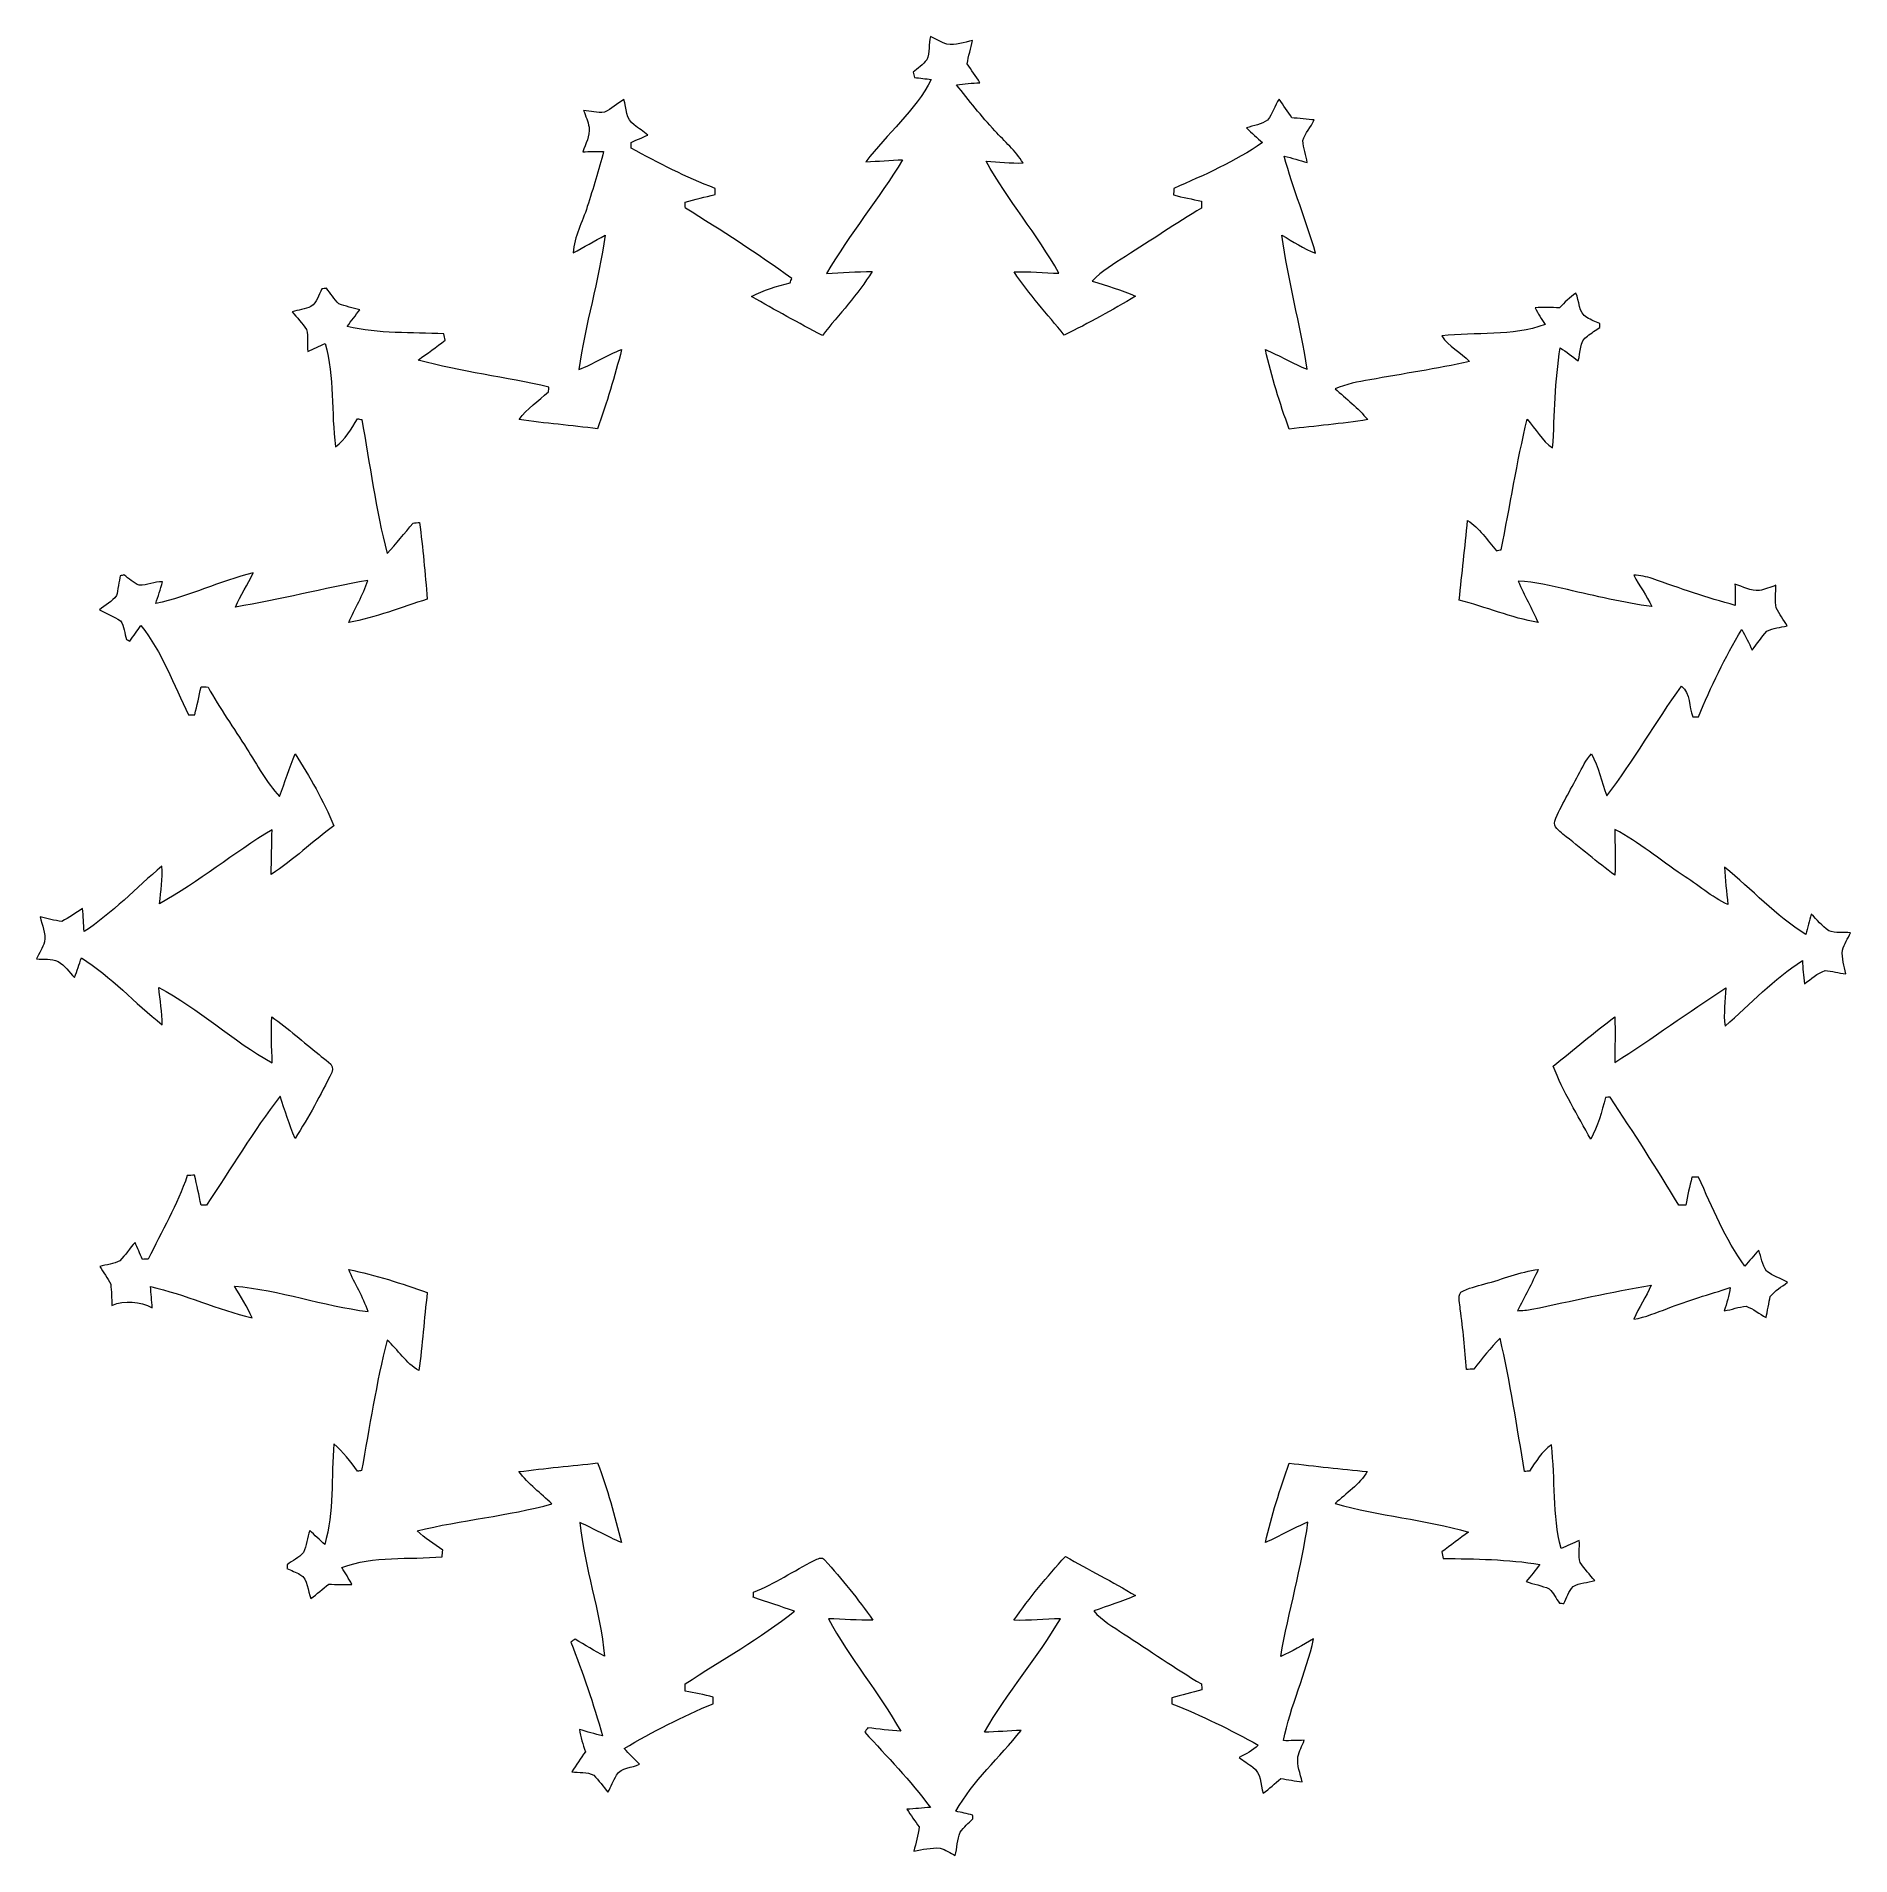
# Model space of a CAD drawing. Header units: centimetres. Extents: x -16 to 16, y -16 to 16.
import ezdxf

# ---------------------------------------------------------------- set-up
doc = ezdxf.new("R2010")
doc.units = ezdxf.units.CM
doc.header["$MEASUREMENT"] = 0
doc.layers.add('Layer 1', color=7, linetype='Continuous')

msp = doc.modelspace()

# ---------------------------------------------------------------- linework, layer by layer
at = {"layer": 'Layer 1', "color": 251, "lineweight": 9}
msp.add_open_spline([(-0.23054, 16.0304), (-0.13458, 15.98383), (-0.04109, 15.93233), (0.05804, 15.89141), (0.05804, 15.89141), (0.21502, 15.86989), (0.36319, 15.92739), (0.51383, 15.95702), (0.51383, 15.95702), (0.4782, 15.82014), (0.44256, 15.68362), (0.41575, 15.54498), (0.41575, 15.54498), (0.4916, 15.43526), (0.56921, 15.32661), (0.64153, 15.21407), (0.64153, 15.21407), (0.50395, 15.20455), (0.36637, 15.19573), (0.22949, 15.17879), (0.22949, 15.17879), (0.44468, 14.89904), (0.66623, 14.62388), (0.90717, 14.36599), (0.90717, 14.36599), (1.0751, 14.17973), (1.26842, 14.01392), (1.40141, 13.79908), (1.40141, 13.79908), (1.18446, 13.79167), (0.9682, 13.81848), (0.7516, 13.83083), (0.7516, 13.83083), (1.13189, 13.14362), (1.64977, 12.54354), (2.0343, 11.85916), (2.0343, 11.85916), (1.77007, 11.85704), (1.5069, 11.89373), (1.24302, 11.88032), (1.24302, 11.88032), (1.50795, 11.48662), (1.82863, 11.13314), (2.12849, 10.7659), (2.12849, 10.7659), (2.55641, 10.97368), (2.97339, 11.20652), (3.38156, 11.45099), (3.38156, 11.45099), (3.13708, 11.56353), (2.87673, 11.63514), (2.62097, 11.71663), (2.62097, 11.71663), (2.7843, 11.90184), (3.00479, 12.01967), (3.20834, 12.15408), (3.20834, 12.15408), (3.65602, 12.43595), (4.09311, 12.7344), (4.54784, 13.00533), (4.54784, 13.00533), (4.54784, 13.04661), (4.54784, 13.08788), (4.54819, 13.1288), (4.54819, 13.1288), (4.38239, 13.15985), (4.21657, 13.1923), (4.05359, 13.23534), (4.05359, 13.23534), (4.05466, 13.26427), (4.05713, 13.32248), (4.05818, 13.35141), (4.05818, 13.35141), (4.59405, 13.586), (5.13556, 13.82554), (5.61923, 14.15891), (5.61923, 14.15891), (5.52292, 14.24111), (5.42767, 14.32472), (5.34053, 14.41679), (5.34053, 14.41679), (5.4633, 14.4623), (5.60229, 14.47853), (5.7106, 14.55473), (5.7106, 14.55473), (5.79667, 14.66727), (5.83901, 14.80626), (5.91309, 14.92691), (5.91309, 14.92691), (5.98964, 14.8172), (6.06337, 14.70607), (6.13957, 14.59565), (6.13957, 14.59565), (6.238, 14.58648), (6.4345, 14.56814), (6.53292, 14.55861), (6.53292, 14.55861), (6.46977, 14.43479), (6.37523, 14.32613), (6.33148, 14.19349), (6.33148, 14.19349), (6.33783, 14.06119), (6.39146, 13.93702), (6.4091, 13.80614), (6.4091, 13.80614), (6.27469, 13.84565), (6.14169, 13.88939), (6.00446, 13.91691), (6.00446, 13.91691), (6.15651, 13.33871), (6.39181, 12.78661), (6.55444, 12.21229), (6.55444, 12.21229), (6.34171, 12.28461), (6.15862, 12.41901), (5.96213, 12.52449), (5.96213, 12.52449), (6.06584, 11.73039), (6.28668, 10.9571), (6.40874, 10.16618), (6.40874, 10.16618), (6.15333, 10.26037), (5.92261, 10.40889), (5.67003, 10.50943), (5.67003, 10.50943), (5.78433, 10.03671), (5.92015, 9.56645), (6.09054, 9.11102), (6.09054, 9.11102), (6.55162, 9.16464), (7.01481, 9.20203), (7.47343, 9.27753), (7.47343, 9.27753), (7.30268, 9.48002), (7.09595, 9.64618), (6.89875, 9.82116), (6.89875, 9.82116), (7.09525, 9.89771), (7.30127, 9.94957), (7.51117, 9.97532), (7.51117, 9.97532), (8.09643, 10.08751), (8.68839, 10.16688), (9.26906, 10.3027), (9.26906, 10.3027), (9.11031, 10.45898), (8.90323, 10.56376), (8.77659, 10.75108), (8.77659, 10.75108), (9.38125, 10.82234), (10.01554, 10.73838), (10.59727, 10.95146), (10.59727, 10.95146), (10.53589, 11.04847), (10.47592, 11.14655), (10.42194, 11.24779), (10.42194, 11.24779), (10.56552, 11.25696), (10.7084, 11.25097), (10.85268, 11.24673), (10.85268, 11.24673), (10.94123, 11.34128), (11.03472, 11.43124), (11.14126, 11.50567), (11.14126, 11.50567), (11.20511, 11.37303), (11.18183, 11.15466), (11.33528, 11.07493), (11.33528, 11.07493), (11.40796, 11.0333), (11.48663, 11.00296), (11.56424, 10.9698), (11.56424, 10.9698), (11.56388, 10.95181), (11.56353, 10.91583), (11.56353, 10.89784), (11.56353, 10.89784), (11.4891, 10.85092), (11.41431, 10.8047), (11.34622, 10.74932), (11.34622, 10.74932), (11.19982, 10.65513), (11.2291, 10.46145), (11.18218, 10.31434), (11.18218, 10.31434), (11.07599, 10.38948), (10.97263, 10.46815), (10.8668, 10.54365), (10.8668, 10.54365), (10.76625, 9.9598), (10.7719, 9.36572), (10.73098, 8.77658), (10.73098, 8.77658), (10.53942, 8.90358), (10.43253, 9.11525), (10.28436, 9.28529), (10.28436, 9.28529), (10.09808, 8.52541), (9.98309, 7.75035), (9.82398, 6.98447), (9.82398, 6.98447), (9.80352, 6.97953), (9.76295, 6.9693), (9.74249, 6.96436), (9.74249, 6.96436), (9.57633, 7.14569), (9.44685, 7.36935), (9.23237, 7.49988), (9.23237, 7.49988), (9.18722, 7.03033), (9.13536, 6.56149), (9.08421, 6.09265), (9.08421, 6.09265), (9.5527, 5.97906), (9.99931, 5.78362), (10.47521, 5.69895), (10.47521, 5.69895), (10.36726, 5.94625), (10.23143, 6.18014), (10.12525, 6.42849), (10.12525, 6.42849), (10.42018, 6.4232), (10.70416, 6.3396), (10.99097, 6.27998), (10.99097, 6.27998), (11.48557, 6.17061), (11.9784, 6.04679), (12.48181, 5.98047), (12.48181, 5.98047), (12.38586, 6.17238), (12.26309, 6.34841), (12.16008, 6.53574), (12.16008, 6.53574), (12.27085, 6.52868), (12.38198, 6.5114), (12.4871, 6.47365), (12.4871, 6.47365), (12.9697, 6.30326), (13.45407, 6.13463), (13.94901, 6.00304), (13.94901, 6.00304), (13.95254, 6.12793), (13.94549, 6.25352), (13.94408, 6.37805), (13.94408, 6.37805), (14.08554, 6.33219), (14.21924, 6.24787), (14.37482, 6.26375), (14.37482, 6.26375), (14.4743, 6.28033), (14.56638, 6.32372), (14.66127, 6.35723), (14.66127, 6.35723), (14.66445, 6.22424), (14.64963, 6.08912), (14.66939, 5.95683), (14.66939, 5.95683), (14.72618, 5.84853), (14.79886, 5.74834), (14.86306, 5.64392), (14.86306, 5.64392), (14.74382, 5.61252), (14.61435, 5.60723), (14.50605, 5.54655), (14.50605, 5.54655), (14.40833, 5.44636), (14.33531, 5.32536), (14.24817, 5.21635), (14.24817, 5.21635), (14.18785, 5.33665), (14.1307, 5.45871), (14.06331, 5.57548), (14.06331, 5.57548), (13.7631, 5.08759), (13.5218, 4.56583), (13.2999, 4.03878), (13.2999, 4.03878), (13.27521, 4.03878), (13.22617, 4.03913), (13.20148, 4.03913), (13.20148, 4.03913), (13.13163, 4.21129), (13.16091, 4.45223), (13.00216, 4.57959), (13.00216, 4.57959), (12.54355, 3.94882), (12.16537, 3.26231), (11.68489, 2.64672), (11.68489, 2.64672), (11.59846, 2.89437), (11.5399, 3.15507), (11.41536, 3.38684), (11.41536, 3.38684), (11.31482, 3.27819), (11.25309, 3.14202), (11.18324, 3.0129), (11.18324, 3.0129), (11.04495, 2.74161), (10.88055, 2.48303), (10.76766, 2.1994), (10.76766, 2.1994), (10.73556, 2.09709), (10.85304, 2.03394), (10.91336, 1.96974), (10.91336, 1.96974), (11.22275, 1.73443), (11.51344, 1.47408), (11.82953, 1.24725), (11.82953, 1.24725), (11.83482, 1.51677), (11.82988, 1.78594), (11.82882, 2.05511), (11.82882, 2.05511), (12.25215, 1.83145), (12.61798, 1.51677), (13.01592, 1.25254), (13.01592, 1.25254), (13.2865, 1.08321), (13.5285, 0.86519), (13.8206, 0.73149), (13.8206, 0.73149), (13.79661, 0.94986), (13.76839, 1.16787), (13.76098, 1.3873), (13.76098, 1.3873), (14.24288, 0.99995), (14.66374, 0.53217), (15.1922, 0.20444), (15.1922, 0.20444), (15.2229, 0.32332), (15.25323, 0.44186), (15.28604, 0.55968), (15.28604, 0.55968), (15.39046, 0.46514), (15.4776, 0.34943), (15.59543, 0.2697), (15.59543, 0.2697), (15.71643, 0.21784), (15.8519, 0.24501), (15.98101, 0.23407), (15.98101, 0.23407), (15.93374, 0.13106), (15.86848, 0.03546), (15.83602, -0.07355), (15.83602, -0.07355), (15.82121, -0.21643), (15.87095, -0.35154), (15.89529, -0.48948), (15.89529, -0.48948), (15.77146, -0.48454), (15.65434, -0.43197), (15.53087, -0.43303), (15.53087, -0.43303), (15.39223, -0.47678), (15.28675, -0.58684), (15.1661, -0.6641), (15.1661, -0.6641), (15.14987, -0.52828), (15.13999, -0.39105), (15.13153, -0.25523), (15.13153, -0.25523), (14.62811, -0.57908), (14.21889, -1.02252), (13.76945, -1.41305), (13.76945, -1.41305), (13.73523, -1.18904), (13.77615, -0.96255), (13.78215, -0.73854), (13.78215, -0.73854), (13.12246, -1.16328), (12.49063, -1.63001), (11.82953, -2.05228), (11.82953, -2.05228), (11.82882, -1.78417), (11.83305, -1.51677), (11.82882, -1.24901), (11.82882, -1.24901), (11.45488, -1.52417), (11.10457, -1.82968), (10.74015, -2.11719), (10.74015, -2.11719), (10.91195, -2.56945), (11.17724, -2.97832), (11.40196, -3.40483), (11.40196, -3.40483), (11.52437, -3.17482), (11.59951, -2.92188), (11.66055, -2.66964), (11.66055, -2.66964), (11.68171, -2.66788), (11.72334, -2.66435), (11.74451, -2.66224), (11.74451, -2.66224), (12.1569, -3.29089), (12.56824, -3.92059), (12.95383, -4.56582), (12.95383, -4.56582), (12.99405, -4.56618), (13.03497, -4.56688), (13.07624, -4.56794), (13.07624, -4.56794), (13.10905, -4.40249), (13.14503, -4.23809), (13.18525, -4.07476), (13.18525, -4.07476), (13.21453, -4.07441), (13.27345, -4.07441), (13.30273, -4.07441), (13.30273, -4.07441), (13.54332, -4.61133), (13.77051, -5.16131), (14.11658, -5.64215), (14.11658, -5.64215), (14.19666, -5.5469), (14.27921, -5.45377), (14.36212, -5.36099), (14.36212, -5.36099), (14.40692, -5.4834), (14.42456, -5.62169), (14.50146, -5.72999), (14.50146, -5.72999), (14.61153, -5.81501), (14.74841, -5.85629), (14.86765, -5.92719), (14.86765, -5.92719), (14.76852, -6.01151), (14.64258, -6.07042), (14.56602, -6.17802), (14.56602, -6.17802), (14.54733, -6.27009), (14.50993, -6.45495), (14.49159, -6.54738), (14.49159, -6.54738), (14.37305, -6.48423), (14.26863, -6.39215), (14.14093, -6.35017), (14.14093, -6.35017), (14.00899, -6.35688), (13.88551, -6.4105), (13.75569, -6.42849), (13.75569, -6.42849), (13.79591, -6.29408), (13.84071, -6.16038), (13.85941, -6.02068), (13.85941, -6.02068), (13.4904, -6.13992), (13.11681, -6.24575), (12.75627, -6.38827), (12.75627, -6.38827), (12.56189, -6.462), (12.36751, -6.54067), (12.1622, -6.57772), (12.1622, -6.57772), (12.25215, -6.37064), (12.37598, -6.18119), (12.46982, -5.97623), (12.46982, -5.97623), (11.76426, -6.09476), (11.06717, -6.25775), (10.36691, -6.40133), (10.36691, -6.40133), (10.2826, -6.41826), (10.19687, -6.42355), (10.1115, -6.42743), (10.1115, -6.42743), (10.23638, -6.18578), (10.36585, -5.9466), (10.47874, -5.6993), (10.47874, -5.6993), (10.15489, -5.74481), (9.84974, -5.87322), (9.53435, -5.95471), (9.53435, -5.95471), (9.3936, -6.00092), (9.24049, -6.02103), (9.1149, -6.10323), (9.1149, -6.10323), (9.04893, -6.18825), (9.10784, -6.30572), (9.10396, -6.39851), (9.10396, -6.39851), (9.15582, -6.75128), (9.18228, -7.10759), (9.21227, -7.46284), (9.21227, -7.46284), (9.25494, -7.46107), (9.29764, -7.45931), (9.34103, -7.4579), (9.34103, -7.4579), (9.48814, -7.26916), (9.63631, -7.08042), (9.80529, -6.91039), (9.80529, -6.91039), (9.9852, -7.6865), (10.10268, -8.47601), (10.23779, -9.26094), (10.23779, -9.26094), (10.25966, -9.25953), (10.30376, -9.25671), (10.32563, -9.25495), (10.32563, -9.25495), (10.43711, -9.08914), (10.53589, -8.90464), (10.7091, -8.79387), (10.7091, -8.79387), (10.78636, -9.39959), (10.71828, -10.02541), (10.88373, -10.61984), (10.88373, -10.61984), (10.98956, -10.57434), (11.09293, -10.52424), (11.19911, -10.47909), (11.19911, -10.47909), (11.21146, -10.60326), (11.18324, -10.73908), (11.2164, -10.86326), (11.2164, -10.86326), (11.2933, -10.97615), (11.38608, -11.07881), (11.47357, -11.18464), (11.47357, -11.18464), (11.34622, -11.2171), (11.20793, -11.22204), (11.09363, -11.28977), (11.09363, -11.28977), (11.01461, -11.37408), (10.97863, -11.48768), (10.92677, -11.58892), (10.92677, -11.58892), (10.90772, -11.58645), (10.86891, -11.58152), (10.84986, -11.5794), (10.84986, -11.5794), (10.78954, -11.49579), (10.74685, -11.39913), (10.67312, -11.32822), (10.67312, -11.32822), (10.54189, -11.27107), (10.40007, -11.24744), (10.26601, -11.19981), (10.26601, -11.19981), (10.3468, -11.09997), (10.43041, -11.00261), (10.5052, -10.89854), (10.5052, -10.89854), (9.94181, -10.80646), (9.36961, -10.80152), (8.80058, -10.792), (8.80058, -10.792), (8.79351, -10.75355), (8.78717, -10.71545), (8.78082, -10.67735), (8.78082, -10.67735), (8.93639, -10.55881), (9.09338, -10.4424), (9.25213, -10.3281), (9.25213, -10.3281), (8.48096, -10.10549), (7.6738, -10.04446), (6.90193, -9.82645), (6.90193, -9.82645), (7.09031, -9.64053), (7.33267, -9.49695), (7.46425, -9.26024), (7.46425, -9.26024), (7.00494, -9.22108), (6.54703, -9.16746), (6.08913, -9.11348), (6.08913, -9.11348), (5.93249, -9.57386), (5.77656, -10.03776), (5.67003, -10.5126), (5.67003, -10.5126), (5.92438, -10.40147), (6.1625, -10.25578), (6.42109, -10.15453), (6.42109, -10.15453), (6.31067, -10.95216), (6.0796, -11.72721), (5.94025, -12.51955), (5.94025, -12.51955), (6.14451, -12.43982), (6.32443, -12.31071), (6.51951, -12.21228), (6.51951, -12.21228), (6.38687, -12.82188), (6.11241, -13.39127), (5.98753, -14.00439), (5.98753, -14.00439), (6.11065, -14.00722), (6.23165, -13.99981), (6.35583, -13.99804), (6.35583, -13.99804), (6.31773, -14.09435), (6.26587, -14.18678), (6.24435, -14.28944), (6.24435, -14.28944), (6.22777, -14.44219), (6.28315, -14.58648), (6.31949, -14.73182), (6.31949, -14.73182), (6.19249, -14.71207), (6.06761, -14.69266), (5.94131, -14.67079), (5.94131, -14.67079), (5.84077, -14.75969), (5.74164, -14.85106), (5.63193, -14.92902), (5.63193, -14.92902), (5.58218, -14.77345), (5.597, -14.57166), (5.44813, -14.47112), (5.44813, -14.47112), (5.36875, -14.41291), (5.2862, -14.35999), (5.20753, -14.30179), (5.20753, -14.30179), (5.32677, -14.2404), (5.44778, -14.17725), (5.54585, -14.08342), (5.54585, -14.08342), (5.05231, -13.81072), (4.54643, -13.55954), (4.02114, -13.35317), (4.02114, -13.35317), (4.0215, -13.32706), (4.02255, -13.2745), (4.02291, -13.24839), (4.02291, -13.24839), (4.19824, -13.19971), (4.37533, -13.15702), (4.55171, -13.11081), (4.55171, -13.11081), (4.55031, -13.0847), (4.54784, -13.03214), (4.54643, -13.00568), (4.54643, -13.00568), (4.07618, -12.73016), (3.63168, -12.41372), (3.17236, -12.12127), (3.17236, -12.12127), (2.99033, -11.99709), (2.79136, -11.8902), (2.64778, -11.7191), (2.64778, -11.7191), (2.89437, -11.63373), (3.14132, -11.54836), (3.38226, -11.44781), (3.38226, -11.44781), (2.97868, -11.20475), (2.55711, -10.99097), (2.14683, -10.75919), (2.14683, -10.75919), (1.82334, -11.11444), (1.51289, -11.48591), (1.2409, -11.88244), (1.2409, -11.88244), (1.5136, -11.89478), (1.78594, -11.85915), (2.05898, -11.85492), (2.05898, -11.85492), (1.65542, -12.54883), (1.11955, -13.15914), (0.71985, -13.85658), (0.71985, -13.85658), (0.9354, -13.85164), (1.14953, -13.82871), (1.36543, -13.82412), (1.36543, -13.82412), (0.98937, -14.3039), (0.5163, -14.70924), (0.21855, -15.24864), (0.21855, -15.24864), (0.31592, -15.27051), (0.41399, -15.29168), (0.51242, -15.31496), (0.51242, -15.31496), (0.51418, -15.33154), (0.51735, -15.36435), (0.51877, -15.38058), (0.51877, -15.38058), (0.44398, -15.45925), (0.35649, -15.52839), (0.2951, -15.61906), (0.2951, -15.61906), (0.23831, -15.74712), (0.24325, -15.89458), (0.20762, -16.0304), (0.20762, -16.0304), (0.11871, -15.98524), (0.03511, -15.92844), (-0.05979, -15.89705), (-0.05979, -15.89705), (-0.21642, -15.88611), (-0.36847, -15.92597), (-0.52158, -15.94926), (-0.52158, -15.94926), (-0.487, -15.80885), (-0.45174, -15.66809), (-0.42809, -15.52557), (-0.42809, -15.52557), (-0.50182, -15.4208), (-0.57591, -15.3199), (-0.6447, -15.21372), (-0.6447, -15.21372), (-0.50676, -15.20243), (-0.36847, -15.19537), (-0.23089, -15.17985), (-0.23089, -15.17985), (-0.5805, -14.70607), (-0.9936, -14.28732), (-1.38871, -13.8534), (-1.38871, -13.8534), (-1.37531, -13.83471), (-1.3485, -13.79696), (-1.33509, -13.77826), (-1.33509, -13.77826), (-1.14106, -13.80049), (-0.94668, -13.82307), (-0.7516, -13.83859), (-0.7516, -13.83859), (-1.1386, -13.15349), (-1.65541, -12.54883), (-2.0283, -11.85598), (-2.0283, -11.85598), (-1.7676, -11.8588), (-1.5069, -11.88879), (-1.24549, -11.88102), (-1.24549, -11.88102), (-1.5009, -11.50814), (-1.79406, -11.1603), (-2.09286, -10.82163), (-2.09286, -10.82163), (-2.13801, -10.7539), (-2.22267, -10.80399), (-2.27982, -10.82692), (-2.27982, -10.82692), (-2.63473, -11.01496), (-2.97445, -11.23474), (-3.34628, -11.39031), (-3.34628, -11.39031), (-3.34734, -11.41218), (-3.34945, -11.45663), (-3.35086, -11.4785), (-3.35086, -11.4785), (-3.10886, -11.5607), (-2.8665, -11.64149), (-2.62344, -11.72016), (-2.62344, -11.72016), (-3.22598, -12.20487), (-3.9072, -12.57776), (-4.54996, -13.00462), (-4.54996, -13.00462), (-4.54996, -13.04625), (-4.54996, -13.08858), (-4.54996, -13.13092), (-4.54996, -13.13092), (-4.38415, -13.16161), (-4.2187, -13.19406), (-4.05535, -13.2371), (-4.05535, -13.2371), (-4.05642, -13.26603), (-4.05889, -13.32389), (-4.05995, -13.35317), (-4.05995, -13.35317), (-4.59864, -13.58035), (-5.12569, -13.84035), (-5.62558, -14.14445), (-5.62558, -14.14445), (-5.53773, -14.23723), (-5.44672, -14.32648), (-5.35746, -14.41926), (-5.35746, -14.41926), (-5.48376, -14.48876), (-5.68273, -14.46971), (-5.75857, -14.61258), (-5.75857, -14.61258), (-5.81608, -14.7096), (-5.86053, -14.81331), (-5.91097, -14.91456), (-5.91097, -14.91456), (-5.99246, -14.81225), (-6.0736, -14.70748), (-6.16145, -14.61152), (-6.16145, -14.61152), (-6.2821, -14.55332), (-6.42109, -14.5706), (-6.55021, -14.5519), (-6.55021, -14.5519), (-6.4726, -14.43267), (-6.3911, -14.3166), (-6.30926, -14.20054), (-6.30926, -14.20054), (-6.35159, -14.07142), (-6.39498, -13.94195), (-6.41474, -13.80754), (-6.41474, -13.80754), (-6.27927, -13.84635), (-6.14486, -13.89045), (-6.00622, -13.91832), (-6.00622, -13.91832), (-6.16638, -13.35952), (-6.35089, -12.80742), (-6.56714, -12.26767), (-6.56714, -12.26767), (-6.54738, -12.25462), (-6.50752, -12.22851), (-6.48776, -12.21546), (-6.48776, -12.21546), (-6.31914, -12.32164), (-6.14769, -12.42395), (-5.97059, -12.51567), (-5.97059, -12.51567), (-6.05138, -11.71945), (-6.32337, -10.95428), (-6.40627, -10.15982), (-6.40627, -10.15982), (-6.15721, -10.26848), (-5.92438, -10.4117), (-5.67038, -10.51119), (-5.67038, -10.51119), (-5.8002, -10.04129), (-5.91415, -9.56398), (-6.09336, -9.10996), (-6.09336, -9.10996), (-6.55515, -9.1664), (-7.02011, -9.20097), (-7.48119, -9.26377), (-7.48119, -9.26377), (-7.31397, -9.48002), (-7.09419, -9.64547), (-6.89734, -9.83315), (-6.89734, -9.83315), (-7.67768, -10.04552), (-8.48943, -10.11325), (-9.27436, -10.30693), (-9.27436, -10.30693), (-9.13677, -10.43675), (-8.97696, -10.53941), (-8.82279, -10.64842), (-8.82279, -10.64842), (-8.82633, -10.68617), (-8.83021, -10.72427), (-8.83409, -10.76272), (-8.83409, -10.76272), (-9.42041, -10.81952), (-10.03847, -10.73485), (-10.59798, -10.95569), (-10.59798, -10.95569), (-10.5366, -11.052), (-10.47698, -11.14936), (-10.42371, -11.25026), (-10.42371, -11.25026), (-10.55917, -11.25802), (-10.69535, -11.25096), (-10.83081, -11.24567), (-10.83081, -11.24567), (-10.93523, -11.3314), (-11.03789, -11.41994), (-11.14655, -11.50073), (-11.14655, -11.50073), (-11.20828, -11.36879), (-11.18535, -11.15501), (-11.33705, -11.07669), (-11.33705, -11.07669), (-11.41007, -11.03471), (-11.48874, -11.00402), (-11.56635, -10.97121), (-11.56635, -10.97121), (-11.56565, -10.95428), (-11.56424, -10.92041), (-11.56388, -10.90348), (-11.56388, -10.90348), (-11.46863, -10.83222), (-11.35469, -10.78177), (-11.27743, -10.68934), (-11.27743, -10.68934), (-11.21993, -10.56587), (-11.20828, -10.42758), (-11.1663, -10.29917), (-11.1663, -10.29917), (-11.0774, -10.38066), (-10.99097, -10.46533), (-10.90207, -10.54717), (-10.90207, -10.54717), (-10.73521, -9.97179), (-10.78848, -9.36113), (-10.73909, -8.77094), (-10.73909, -8.77094), (-10.57752, -8.91205), (-10.44946, -9.08455), (-10.32211, -9.25671), (-10.32211, -9.25671), (-10.30517, -9.25354), (-10.2706, -9.24754), (-10.2533, -9.24436), (-10.2533, -9.24436), (-10.11185, -8.47637), (-9.99367, -7.70167), (-9.80282, -6.9439), (-9.80282, -6.9439), (-9.61055, -7.11747), (-9.47085, -7.35206), (-9.2426, -7.484), (-9.2426, -7.484), (-9.18015, -7.02715), (-9.15087, -6.56678), (-9.09515, -6.10923), (-9.09515, -6.10923), (-9.5467, -5.94554), (-10.00743, -5.79737), (-10.47839, -5.70106), (-10.47839, -5.70106), (-10.37502, -5.95259), (-10.22261, -6.18155), (-10.13831, -6.44154), (-10.13831, -6.44154), (-10.93241, -6.34312), (-11.69335, -6.06337), (-12.49098, -5.99316), (-12.49098, -5.99316), (-12.39185, -6.18261), (-12.25709, -6.35335), (-12.18125, -6.55514), (-12.18125, -6.55514), (-12.78802, -6.40838), (-13.36023, -6.13957), (-13.97124, -6.00339), (-13.97124, -6.00339), (-13.96101, -6.12792), (-13.94972, -6.25069), (-13.93878, -6.37593), (-13.93878, -6.37593), (-14.16315, -6.26586), (-14.41927, -6.23305), (-14.65316, -6.335), (-14.65316, -6.335), (-14.65281, -6.20871), (-14.6588, -6.08347), (-14.67115, -5.95859), (-14.67115, -5.95859), (-14.72865, -5.84958), (-14.80062, -5.75045), (-14.86483, -5.64603), (-14.86483, -5.64603), (-14.74665, -5.61287), (-14.61612, -5.61005), (-14.50887, -5.54725), (-14.50887, -5.54725), (-14.41151, -5.44671), (-14.33566, -5.32818), (-14.24323, -5.22305), (-14.24323, -5.22305), (-14.19984, -5.32253), (-14.1568, -5.42272), (-14.11235, -5.5222), (-14.11235, -5.5222), (-14.0873, -5.5215), (-14.03686, -5.51974), (-14.01146, -5.51868), (-14.01146, -5.51868), (-13.77192, -5.0329), (-13.50134, -4.55983), (-13.32213, -4.04654), (-13.32213, -4.04654), (-13.2798, -4.04301), (-13.23711, -4.04019), (-13.19442, -4.03736), (-13.19442, -4.03736), (-13.15562, -4.21305), (-13.11505, -4.39014), (-13.07942, -4.56724), (-13.07942, -4.56724), (-13.05613, -4.56724), (-13.00957, -4.56759), (-12.98628, -4.56759), (-12.98628, -4.56759), (-12.55343, -3.928), (-12.16184, -3.25914), (-11.68841, -2.64848), (-11.68841, -2.64848), (-11.60269, -2.89648), (-11.52825, -3.14907), (-11.42242, -3.38966), (-11.42242, -3.38966), (-11.18465, -3.01572), (-10.97192, -2.6259), (-10.77719, -2.22797), (-10.77719, -2.22797), (-10.70663, -2.07521), (-10.92218, -2.00431), (-10.99732, -1.91329), (-10.99732, -1.91329), (-11.27849, -1.69457), (-11.54307, -1.45468), (-11.83341, -1.24795), (-11.83341, -1.24795), (-11.84752, -1.51818), (-11.83552, -1.7884), (-11.82635, -2.05863), (-11.82635, -2.05863), (-12.5305, -1.67657), (-13.11187, -1.09696), (-13.82625, -0.73289), (-13.82625, -0.73289), (-13.80014, -0.95056), (-13.77051, -1.16822), (-13.76275, -1.388), (-13.76275, -1.388), (-14.24782, -1.00736), (-14.66445, -0.54134), (-15.18762, -0.20796), (-15.18762, -0.20796), (-15.22783, -0.32297), (-15.26452, -0.43974), (-15.30968, -0.55333), (-15.30968, -0.55333), (-15.40528, -0.45949), (-15.48148, -0.34237), (-15.59684, -0.27111), (-15.59684, -0.27111), (-15.71608, -0.21607), (-15.85507, -0.24324), (-15.98101, -0.22842), (-15.98101, -0.22842), (-15.93339, -0.12788), (-15.86918, -0.03475), (-15.83673, 0.07215), (-15.83673, 0.07215), (-15.8138, 0.22666), (-15.87941, 0.36848), (-15.91751, 0.51312), (-15.91751, 0.51312), (-15.78946, 0.48631), (-15.66281, 0.44609), (-15.53193, 0.43339), (-15.53193, 0.43339), (-15.40387, 0.4976), (-15.28886, 0.58473), (-15.16751, 0.66023), (-15.16751, 0.66023), (-15.15446, 0.52476), (-15.15022, 0.38929), (-15.1407, 0.25312), (-15.1407, 0.25312), (-14.63764, 0.58191), (-14.22524, 1.02323), (-13.7691, 1.40953), (-13.7691, 1.40953), (-13.74934, 1.18763), (-13.79026, 0.96608), (-13.81037, 0.7456), (-13.81037, 0.7456), (-13.11822, 1.12907), (-12.5058, 1.63954), (-11.82988, 2.04982), (-11.82988, 2.04982), (-11.83376, 1.78735), (-11.84152, 1.52524), (-11.84328, 1.26277), (-11.84328, 1.26277), (-11.45346, 1.51748), (-11.11691, 1.84168), (-10.74156, 2.11614), (-10.74156, 2.11614), (-10.92042, 2.5624), (-11.16736, 2.9815), (-11.42066, 3.38896), (-11.42066, 3.38896), (-11.52296, 3.14096), (-11.60692, 2.88625), (-11.69653, 2.63366), (-11.69653, 2.63366), (-11.92971, 2.88449), (-12.09058, 3.18964), (-12.27438, 3.47645), (-12.27438, 3.47645), (-12.50192, 3.83875), (-12.75063, 4.18836), (-12.95736, 4.56371), (-12.95736, 4.56371), (-12.99828, 4.56477), (-13.0392, 4.56548), (-13.08012, 4.56618), (-13.08012, 4.56618), (-13.11434, 4.40214), (-13.14856, 4.23774), (-13.19266, 4.07582), (-13.19266, 4.07582), (-13.22053, 4.07476), (-13.27556, 4.073), (-13.30308, 4.07229), (-13.30308, 4.07229), (-13.56166, 4.60569), (-13.76733, 5.17896), (-14.13916, 5.64815), (-14.13916, 5.64815), (-14.20407, 5.55713), (-14.26898, 5.46576), (-14.33354, 5.37404), (-14.33354, 5.37404), (-14.34836, 5.38075), (-14.37764, 5.39415), (-14.39246, 5.40121), (-14.39246, 5.40121), (-14.43126, 5.50739), (-14.42915, 5.63721), (-14.50217, 5.72894), (-14.50217, 5.72894), (-14.61365, 5.8129), (-14.74982, 5.85488), (-14.86941, 5.92508), (-14.86941, 5.92508), (-14.77099, 6.01045), (-14.64399, 6.06866), (-14.56743, 6.17661), (-14.56743, 6.17661), (-14.55121, 6.26375), (-14.51875, 6.43837), (-14.50288, 6.52586), (-14.50288, 6.52586), (-14.487, 6.52904), (-14.4556, 6.53539), (-14.44008, 6.53891), (-14.44008, 6.53891), (-14.35048, 6.47894), (-14.27251, 6.39569), (-14.17056, 6.35618), (-14.17056, 6.35618), (-14.03121, 6.35688), (-13.89963, 6.42144), (-13.75922, 6.41615), (-13.75922, 6.41615), (-13.79062, 6.28738), (-13.84142, 6.16462), (-13.8767, 6.03726), (-13.8767, 6.03726), (-13.28685, 6.15544), (-12.74569, 6.43449), (-12.16361, 6.57525), (-12.16361, 6.57525), (-12.25603, 6.36923), (-12.38515, 6.1819), (-12.47405, 5.97412), (-12.47405, 5.97412), (-11.69053, 6.10112), (-10.92218, 6.30573), (-10.14078, 6.44261), (-10.14078, 6.44261), (-10.22756, 6.18402), (-10.37008, 5.94978), (-10.47768, 5.70036), (-10.47768, 5.70036), (-10.0032, 5.78926), (-9.55093, 5.96389), (-9.09372, 6.11417), (-9.09372, 6.11417), (-9.13219, 6.56467), (-9.1724, 7.01516), (-9.23132, 7.46319), (-9.23132, 7.46319), (-9.25954, 7.46108), (-9.31634, 7.45684), (-9.34491, 7.45437), (-9.34491, 7.45437), (-9.49484, 7.27304), (-9.64442, 7.09066), (-9.80282, 6.91603), (-9.80282, 6.91603), (-10.00072, 7.69214), (-10.1055, 8.49013), (-10.24943, 9.27788), (-10.24943, 9.27788), (-10.26778, 9.28141), (-10.30482, 9.28846), (-10.32352, 9.29199), (-10.32352, 9.29199), (-10.43641, 9.11596), (-10.53448, 8.92052), (-10.71193, 8.79987), (-10.71193, 8.79987), (-10.7913, 9.40241), (-10.72463, 10.02542), (-10.89361, 10.61561), (-10.89361, 10.61561), (-10.99662, 10.57046), (-11.09751, 10.52107), (-11.20088, 10.47697), (-11.20088, 10.47697), (-11.21605, 10.60433), (-11.18994, 10.73732), (-11.22098, 10.86326), (-11.22098, 10.86326), (-11.29683, 10.97545), (-11.3882, 11.07564), (-11.4771, 11.17724), (-11.4771, 11.17724), (-11.36562, 11.20758), (-11.2485, 11.22169), (-11.14337, 11.27072), (-11.14337, 11.27072), (-11.04036, 11.34198), (-11.00685, 11.47181), (-10.95358, 11.5787), (-10.95358, 11.5787), (-10.93276, 11.58152), (-10.89114, 11.58787), (-10.87032, 11.59069), (-10.87032, 11.59069), (-10.80047, 11.49756), (-10.73662, 11.39843), (-10.65372, 11.31588), (-10.65372, 11.31588), (-10.53377, 11.27355), (-10.40818, 11.24638), (-10.28506, 11.21357), (-10.28506, 11.21357), (-10.35667, 11.11268), (-10.4357, 11.01778), (-10.5052, 10.91583), (-10.5052, 10.91583), (-9.94781, 10.78495), (-9.37102, 10.81776), (-8.80304, 10.78848), (-8.80304, 10.78848), (-8.79564, 10.75108), (-8.78751, 10.71333), (-8.77976, 10.67559), (-8.77976, 10.67559), (-8.93675, 10.55741), (-9.09479, 10.44099), (-9.25424, 10.32634), (-9.25424, 10.32634), (-8.49719, 10.11961), (-7.71508, 10.02718), (-6.95096, 9.84973), (-6.95096, 9.84973), (-6.95308, 9.82857), (-6.95696, 9.78659), (-6.95908, 9.76577), (-6.95908, 9.76577), (-7.13758, 9.60949), (-7.33443, 9.46803), (-7.47836, 9.27682), (-7.47836, 9.27682), (-7.01834, 9.2105), (-6.55444, 9.17558), (-6.09371, 9.11349), (-6.09371, 9.11349), (-5.93531, 9.57386), (-5.79138, 10.04023), (-5.67003, 10.51155), (-5.67003, 10.51155), (-5.93002, 10.41312), (-6.16533, 10.26107), (-6.42321, 10.15736), (-6.42321, 10.15736), (-6.31385, 10.95463), (-6.06972, 11.72686), (-5.96248, 12.52449), (-5.96248, 12.52449), (-6.15121, 12.42536), (-6.33466, 12.316), (-6.52234, 12.21546), (-6.52234, 12.21546), (-6.5047, 12.50262), (-6.36112, 12.76015), (-6.27504, 13.03038), (-6.27504, 13.03038), (-6.17273, 13.35211), (-6.07501, 13.67596), (-5.98753, 14.00228), (-5.98753, 14.00228), (-6.11029, 14.00475), (-6.23412, 13.99981), (-6.35688, 13.99593), (-6.35688, 13.99593), (-6.30644, 14.13634), (-6.22565, 14.27251), (-6.2447, 14.42808), (-6.2447, 14.42808), (-6.26022, 14.53145), (-6.30573, 14.6267), (-6.34136, 14.72406), (-6.34136, 14.72406), (-6.21965, 14.71666), (-6.09653, 14.68103), (-5.97341, 14.69196), (-5.97341, 14.69196), (-5.851, 14.75158), (-5.74728, 14.84366), (-5.63263, 14.91739), (-5.63263, 14.91739), (-5.5843, 14.76463), (-5.59524, 14.56849), (-5.44989, 14.46901), (-5.44989, 14.46901), (-5.36946, 14.40868), (-5.28585, 14.35294), (-5.20612, 14.29156), (-5.20612, 14.29156), (-5.30455, 14.24676), (-5.40474, 14.20619), (-5.50387, 14.16315), (-5.50387, 14.16315), (-5.50351, 14.13739), (-5.50316, 14.08589), (-5.50316, 14.06049), (-5.50316, 14.06049), (-5.02267, 13.79767), (-4.53479, 13.54826), (-4.02291, 13.35141), (-4.02291, 13.35141), (-4.02326, 13.3253), (-4.02431, 13.27274), (-4.02467, 13.24663), (-4.02467, 13.24663), (-4.20034, 13.1983), (-4.37745, 13.15561), (-4.55348, 13.10905), (-4.55348, 13.10905), (-4.55207, 13.08294), (-4.5496, 13.03038), (-4.54819, 13.00392), (-4.54819, 13.00392), (-3.91072, 12.61128), (-3.28137, 12.20241), (-2.67353, 11.76602), (-2.67353, 11.76602), (-2.68094, 11.74591), (-2.69576, 11.7057), (-2.70316, 11.68559), (-2.70316, 11.68559), (-2.93565, 11.62844), (-3.16777, 11.55753), (-3.37979, 11.44464), (-3.37979, 11.44464), (-2.96845, 11.20934), (-2.55323, 10.97968), (-2.13378, 10.75919), (-2.13378, 10.75919), (-1.84098, 11.1349), (-1.50266, 11.4771), (-1.25854, 11.88879), (-1.25854, 11.88879), (-1.52665, 11.88808), (-1.79335, 11.85845), (-2.06076, 11.85281), (-2.06076, 11.85281), (-1.65718, 12.54637), (-1.13648, 13.16761), (-0.72055, 13.85447), (-0.72055, 13.85447), (-0.9361, 13.84988), (-1.15165, 13.82766), (-1.36684, 13.82201), (-1.36684, 13.82201), (-0.99889, 14.31731), (-0.49688, 14.71313), (-0.21607, 15.27158), (-0.21607, 15.27158), (-0.3152, 15.28251), (-0.41398, 15.29415), (-0.51276, 15.30615), (-0.51276, 15.30615), (-0.51875, 15.32908), (-0.53075, 15.37529), (-0.53675, 15.39822), (-0.53675, 15.39822), (-0.45384, 15.46807), (-0.36071, 15.52946), (-0.29509, 15.61694), (-0.29509, 15.61694), (-0.23547, 15.74394), (-0.26334, 15.8967), (-0.23054, 16.0304)], degree=3, knots=[0, 0, 0, 0, 0.00289855, 0.00289855, 0.00289855, 0.00289855, 0.0057971, 0.0057971, 0.0057971, 0.0057971, 0.00869565, 0.00869565, 0.00869565, 0.00869565, 0.0115942, 0.0115942, 0.0115942, 0.0115942, 0.01449275, 0.01449275, 0.01449275, 0.01449275, 0.0173913, 0.0173913, 0.0173913, 0.0173913, 0.02028986, 0.02028986, 0.02028986, 0.02028986, 0.02318841, 0.02318841, 0.02318841, 0.02318841, 0.02608696, 0.02608696, 0.02608696, 0.02608696, 0.02898551, 0.02898551, 0.02898551, 0.02898551, 0.03188406, 0.03188406, 0.03188406, 0.03188406, 0.03478261, 0.03478261, 0.03478261, 0.03478261, 0.03768116, 0.03768116, 0.03768116, 0.03768116, 0.04057971, 0.04057971, 0.04057971, 0.04057971, 0.04347826, 0.04347826, 0.04347826, 0.04347826, 0.04637681, 0.04637681, 0.04637681, 0.04637681, 0.04927536, 0.04927536, 0.04927536, 0.04927536, 0.05217391, 0.05217391, 0.05217391, 0.05217391, 0.05507246, 0.05507246, 0.05507246, 0.05507246, 0.05797101, 0.05797101, 0.05797101, 0.05797101, 0.06086957, 0.06086957, 0.06086957, 0.06086957, 0.06376812, 0.06376812, 0.06376812, 0.06376812, 0.06666667, 0.06666667, 0.06666667, 0.06666667, 0.06956522, 0.06956522, 0.06956522, 0.06956522, 0.07246377, 0.07246377, 0.07246377, 0.07246377, 0.07536232, 0.07536232, 0.07536232, 0.07536232, 0.07826087, 0.07826087, 0.07826087, 0.07826087, 0.08115942, 0.08115942, 0.08115942, 0.08115942, 0.08405797, 0.08405797, 0.08405797, 0.08405797, 0.08695652, 0.08695652, 0.08695652, 0.08695652, 0.08985507, 0.08985507, 0.08985507, 0.08985507, 0.09275362, 0.09275362, 0.09275362, 0.09275362, 0.09565217, 0.09565217, 0.09565217, 0.09565217, 0.09855072, 0.09855072, 0.09855072, 0.09855072, 0.10144928, 0.10144928, 0.10144928, 0.10144928, 0.10434783, 0.10434783, 0.10434783, 0.10434783, 0.10724638, 0.10724638, 0.10724638, 0.10724638, 0.11014493, 0.11014493, 0.11014493, 0.11014493, 0.11304348, 0.11304348, 0.11304348, 0.11304348, 0.11594203, 0.11594203, 0.11594203, 0.11594203, 0.11884058, 0.11884058, 0.11884058, 0.11884058, 0.12173913, 0.12173913, 0.12173913, 0.12173913, 0.12463768, 0.12463768, 0.12463768, 0.12463768, 0.12753623, 0.12753623, 0.12753623, 0.12753623, 0.13043478, 0.13043478, 0.13043478, 0.13043478, 0.13333333, 0.13333333, 0.13333333, 0.13333333, 0.13623188, 0.13623188, 0.13623188, 0.13623188, 0.13913043, 0.13913043, 0.13913043, 0.13913043, 0.14202899, 0.14202899, 0.14202899, 0.14202899, 0.14492754, 0.14492754, 0.14492754, 0.14492754, 0.14782609, 0.14782609, 0.14782609, 0.14782609, 0.15072464, 0.15072464, 0.15072464, 0.15072464, 0.15362319, 0.15362319, 0.15362319, 0.15362319, 0.15652174, 0.15652174, 0.15652174, 0.15652174, 0.15942029, 0.15942029, 0.15942029, 0.15942029, 0.16231884, 0.16231884, 0.16231884, 0.16231884, 0.16521739, 0.16521739, 0.16521739, 0.16521739, 0.16811594, 0.16811594, 0.16811594, 0.16811594, 0.17101449, 0.17101449, 0.17101449, 0.17101449, 0.17391304, 0.17391304, 0.17391304, 0.17391304, 0.17681159, 0.17681159, 0.17681159, 0.17681159, 0.17971014, 0.17971014, 0.17971014, 0.17971014, 0.1826087, 0.1826087, 0.1826087, 0.1826087, 0.18550725, 0.18550725, 0.18550725, 0.18550725, 0.1884058, 0.1884058, 0.1884058, 0.1884058, 0.19130435, 0.19130435, 0.19130435, 0.19130435, 0.1942029, 0.1942029, 0.1942029, 0.1942029, 0.19710145, 0.19710145, 0.19710145, 0.19710145, 0.2, 0.2, 0.2, 0.2, 0.20289855, 0.20289855, 0.20289855, 0.20289855, 0.2057971, 0.2057971, 0.2057971, 0.2057971, 0.20869565, 0.20869565, 0.20869565, 0.20869565, 0.2115942, 0.2115942, 0.2115942, 0.2115942, 0.21449275, 0.21449275, 0.21449275, 0.21449275, 0.2173913, 0.2173913, 0.2173913, 0.2173913, 0.22028986, 0.22028986, 0.22028986, 0.22028986, 0.22318841, 0.22318841, 0.22318841, 0.22318841, 0.22608696, 0.22608696, 0.22608696, 0.22608696, 0.22898551, 0.22898551, 0.22898551, 0.22898551, 0.23188406, 0.23188406, 0.23188406, 0.23188406, 0.23478261, 0.23478261, 0.23478261, 0.23478261, 0.23768116, 0.23768116, 0.23768116, 0.23768116, 0.24057971, 0.24057971, 0.24057971, 0.24057971, 0.24347826, 0.24347826, 0.24347826, 0.24347826, 0.24637681, 0.24637681, 0.24637681, 0.24637681, 0.24927536, 0.24927536, 0.24927536, 0.24927536, 0.25217391, 0.25217391, 0.25217391, 0.25217391, 0.25507246, 0.25507246, 0.25507246, 0.25507246, 0.25797101, 0.25797101, 0.25797101, 0.25797101, 0.26086957, 0.26086957, 0.26086957, 0.26086957, 0.26376812, 0.26376812, 0.26376812, 0.26376812, 0.26666667, 0.26666667, 0.26666667, 0.26666667, 0.26956522, 0.26956522, 0.26956522, 0.26956522, 0.27246377, 0.27246377, 0.27246377, 0.27246377, 0.27536232, 0.27536232, 0.27536232, 0.27536232, 0.27826087, 0.27826087, 0.27826087, 0.27826087, 0.28115942, 0.28115942, 0.28115942, 0.28115942, 0.28405797, 0.28405797, 0.28405797, 0.28405797, 0.28695652, 0.28695652, 0.28695652, 0.28695652, 0.28985507, 0.28985507, 0.28985507, 0.28985507, 0.29275362, 0.29275362, 0.29275362, 0.29275362, 0.29565217, 0.29565217, 0.29565217, 0.29565217, 0.29855072, 0.29855072, 0.29855072, 0.29855072, 0.30144928, 0.30144928, 0.30144928, 0.30144928, 0.30434783, 0.30434783, 0.30434783, 0.30434783, 0.30724638, 0.30724638, 0.30724638, 0.30724638, 0.31014493, 0.31014493, 0.31014493, 0.31014493, 0.31304348, 0.31304348, 0.31304348, 0.31304348, 0.31594203, 0.31594203, 0.31594203, 0.31594203, 0.31884058, 0.31884058, 0.31884058, 0.31884058, 0.32173913, 0.32173913, 0.32173913, 0.32173913, 0.32463768, 0.32463768, 0.32463768, 0.32463768, 0.32753623, 0.32753623, 0.32753623, 0.32753623, 0.33043478, 0.33043478, 0.33043478, 0.33043478, 0.33333333, 0.33333333, 0.33333333, 0.33333333, 0.33623188, 0.33623188, 0.33623188, 0.33623188, 0.33913043, 0.33913043, 0.33913043, 0.33913043, 0.34202899, 0.34202899, 0.34202899, 0.34202899, 0.34492754, 0.34492754, 0.34492754, 0.34492754, 0.34782609, 0.34782609, 0.34782609, 0.34782609, 0.35072464, 0.35072464, 0.35072464, 0.35072464, 0.35362319, 0.35362319, 0.35362319, 0.35362319, 0.35652174, 0.35652174, 0.35652174, 0.35652174, 0.35942029, 0.35942029, 0.35942029, 0.35942029, 0.36231884, 0.36231884, 0.36231884, 0.36231884, 0.36521739, 0.36521739, 0.36521739, 0.36521739, 0.36811594, 0.36811594, 0.36811594, 0.36811594, 0.37101449, 0.37101449, 0.37101449, 0.37101449, 0.37391304, 0.37391304, 0.37391304, 0.37391304, 0.37681159, 0.37681159, 0.37681159, 0.37681159, 0.37971014, 0.37971014, 0.37971014, 0.37971014, 0.3826087, 0.3826087, 0.3826087, 0.3826087, 0.38550725, 0.38550725, 0.38550725, 0.38550725, 0.3884058, 0.3884058, 0.3884058, 0.3884058, 0.39130435, 0.39130435, 0.39130435, 0.39130435, 0.3942029, 0.3942029, 0.3942029, 0.3942029, 0.39710145, 0.39710145, 0.39710145, 0.39710145, 0.4, 0.4, 0.4, 0.4, 0.40289855, 0.40289855, 0.40289855, 0.40289855, 0.4057971, 0.4057971, 0.4057971, 0.4057971, 0.40869565, 0.40869565, 0.40869565, 0.40869565, 0.4115942, 0.4115942, 0.4115942, 0.4115942, 0.41449275, 0.41449275, 0.41449275, 0.41449275, 0.4173913, 0.4173913, 0.4173913, 0.4173913, 0.42028986, 0.42028986, 0.42028986, 0.42028986, 0.42318841, 0.42318841, 0.42318841, 0.42318841, 0.42608696, 0.42608696, 0.42608696, 0.42608696, 0.42898551, 0.42898551, 0.42898551, 0.42898551, 0.43188406, 0.43188406, 0.43188406, 0.43188406, 0.43478261, 0.43478261, 0.43478261, 0.43478261, 0.43768116, 0.43768116, 0.43768116, 0.43768116, 0.44057971, 0.44057971, 0.44057971, 0.44057971, 0.44347826, 0.44347826, 0.44347826, 0.44347826, 0.44637681, 0.44637681, 0.44637681, 0.44637681, 0.44927536, 0.44927536, 0.44927536, 0.44927536, 0.45217391, 0.45217391, 0.45217391, 0.45217391, 0.45507246, 0.45507246, 0.45507246, 0.45507246, 0.45797101, 0.45797101, 0.45797101, 0.45797101, 0.46086957, 0.46086957, 0.46086957, 0.46086957, 0.46376812, 0.46376812, 0.46376812, 0.46376812, 0.46666667, 0.46666667, 0.46666667, 0.46666667, 0.46956522, 0.46956522, 0.46956522, 0.46956522, 0.47246377, 0.47246377, 0.47246377, 0.47246377, 0.47536232, 0.47536232, 0.47536232, 0.47536232, 0.47826087, 0.47826087, 0.47826087, 0.47826087, 0.48115942, 0.48115942, 0.48115942, 0.48115942, 0.48405797, 0.48405797, 0.48405797, 0.48405797, 0.48695652, 0.48695652, 0.48695652, 0.48695652, 0.48985507, 0.48985507, 0.48985507, 0.48985507, 0.49275362, 0.49275362, 0.49275362, 0.49275362, 0.49565217, 0.49565217, 0.49565217, 0.49565217, 0.49855072, 0.49855072, 0.49855072, 0.49855072, 0.50144928, 0.50144928, 0.50144928, 0.50144928, 0.50434783, 0.50434783, 0.50434783, 0.50434783, 0.50724638, 0.50724638, 0.50724638, 0.50724638, 0.51014493, 0.51014493, 0.51014493, 0.51014493, 0.51304348, 0.51304348, 0.51304348, 0.51304348, 0.51594203, 0.51594203, 0.51594203, 0.51594203, 0.51884058, 0.51884058, 0.51884058, 0.51884058, 0.52173913, 0.52173913, 0.52173913, 0.52173913, 0.52463768, 0.52463768, 0.52463768, 0.52463768, 0.52753623, 0.52753623, 0.52753623, 0.52753623, 0.53043478, 0.53043478, 0.53043478, 0.53043478, 0.53333333, 0.53333333, 0.53333333, 0.53333333, 0.53623188, 0.53623188, 0.53623188, 0.53623188, 0.53913043, 0.53913043, 0.53913043, 0.53913043, 0.54202899, 0.54202899, 0.54202899, 0.54202899, 0.54492754, 0.54492754, 0.54492754, 0.54492754, 0.54782609, 0.54782609, 0.54782609, 0.54782609, 0.55072464, 0.55072464, 0.55072464, 0.55072464, 0.55362319, 0.55362319, 0.55362319, 0.55362319, 0.55652174, 0.55652174, 0.55652174, 0.55652174, 0.55942029, 0.55942029, 0.55942029, 0.55942029, 0.56231884, 0.56231884, 0.56231884, 0.56231884, 0.56521739, 0.56521739, 0.56521739, 0.56521739, 0.56811594, 0.56811594, 0.56811594, 0.56811594, 0.57101449, 0.57101449, 0.57101449, 0.57101449, 0.57391304, 0.57391304, 0.57391304, 0.57391304, 0.57681159, 0.57681159, 0.57681159, 0.57681159, 0.57971014, 0.57971014, 0.57971014, 0.57971014, 0.5826087, 0.5826087, 0.5826087, 0.5826087, 0.58550725, 0.58550725, 0.58550725, 0.58550725, 0.5884058, 0.5884058, 0.5884058, 0.5884058, 0.59130435, 0.59130435, 0.59130435, 0.59130435, 0.5942029, 0.5942029, 0.5942029, 0.5942029, 0.59710145, 0.59710145, 0.59710145, 0.59710145, 0.6, 0.6, 0.6, 0.6, 0.60289855, 0.60289855, 0.60289855, 0.60289855, 0.6057971, 0.6057971, 0.6057971, 0.6057971, 0.60869565, 0.60869565, 0.60869565, 0.60869565, 0.6115942, 0.6115942, 0.6115942, 0.6115942, 0.61449275, 0.61449275, 0.61449275, 0.61449275, 0.6173913, 0.6173913, 0.6173913, 0.6173913, 0.62028986, 0.62028986, 0.62028986, 0.62028986, 0.62318841, 0.62318841, 0.62318841, 0.62318841, 0.62608696, 0.62608696, 0.62608696, 0.62608696, 0.62898551, 0.62898551, 0.62898551, 0.62898551, 0.63188406, 0.63188406, 0.63188406, 0.63188406, 0.63478261, 0.63478261, 0.63478261, 0.63478261, 0.63768116, 0.63768116, 0.63768116, 0.63768116, 0.64057971, 0.64057971, 0.64057971, 0.64057971, 0.64347826, 0.64347826, 0.64347826, 0.64347826, 0.64637681, 0.64637681, 0.64637681, 0.64637681, 0.64927536, 0.64927536, 0.64927536, 0.64927536, 0.65217391, 0.65217391, 0.65217391, 0.65217391, 0.65507246, 0.65507246, 0.65507246, 0.65507246, 0.65797101, 0.65797101, 0.65797101, 0.65797101, 0.66086957, 0.66086957, 0.66086957, 0.66086957, 0.66376812, 0.66376812, 0.66376812, 0.66376812, 0.66666667, 0.66666667, 0.66666667, 0.66666667, 0.66956522, 0.66956522, 0.66956522, 0.66956522, 0.67246377, 0.67246377, 0.67246377, 0.67246377, 0.67536232, 0.67536232, 0.67536232, 0.67536232, 0.67826087, 0.67826087, 0.67826087, 0.67826087, 0.68115942, 0.68115942, 0.68115942, 0.68115942, 0.68405797, 0.68405797, 0.68405797, 0.68405797, 0.68695652, 0.68695652, 0.68695652, 0.68695652, 0.68985507, 0.68985507, 0.68985507, 0.68985507, 0.69275362, 0.69275362, 0.69275362, 0.69275362, 0.69565217, 0.69565217, 0.69565217, 0.69565217, 0.69855072, 0.69855072, 0.69855072, 0.69855072, 0.70144928, 0.70144928, 0.70144928, 0.70144928, 0.70434783, 0.70434783, 0.70434783, 0.70434783, 0.70724638, 0.70724638, 0.70724638, 0.70724638, 0.71014493, 0.71014493, 0.71014493, 0.71014493, 0.71304348, 0.71304348, 0.71304348, 0.71304348, 0.71594203, 0.71594203, 0.71594203, 0.71594203, 0.71884058, 0.71884058, 0.71884058, 0.71884058, 0.72173913, 0.72173913, 0.72173913, 0.72173913, 0.72463768, 0.72463768, 0.72463768, 0.72463768, 0.72753623, 0.72753623, 0.72753623, 0.72753623, 0.73043478, 0.73043478, 0.73043478, 0.73043478, 0.73333333, 0.73333333, 0.73333333, 0.73333333, 0.73623188, 0.73623188, 0.73623188, 0.73623188, 0.73913043, 0.73913043, 0.73913043, 0.73913043, 0.74202899, 0.74202899, 0.74202899, 0.74202899, 0.74492754, 0.74492754, 0.74492754, 0.74492754, 0.74782609, 0.74782609, 0.74782609, 0.74782609, 0.75072464, 0.75072464, 0.75072464, 0.75072464, 0.75362319, 0.75362319, 0.75362319, 0.75362319, 0.75652174, 0.75652174, 0.75652174, 0.75652174, 0.75942029, 0.75942029, 0.75942029, 0.75942029, 0.76231884, 0.76231884, 0.76231884, 0.76231884, 0.76521739, 0.76521739, 0.76521739, 0.76521739, 0.76811594, 0.76811594, 0.76811594, 0.76811594, 0.77101449, 0.77101449, 0.77101449, 0.77101449, 0.77391304, 0.77391304, 0.77391304, 0.77391304, 0.77681159, 0.77681159, 0.77681159, 0.77681159, 0.77971014, 0.77971014, 0.77971014, 0.77971014, 0.7826087, 0.7826087, 0.7826087, 0.7826087, 0.78550725, 0.78550725, 0.78550725, 0.78550725, 0.7884058, 0.7884058, 0.7884058, 0.7884058, 0.79130435, 0.79130435, 0.79130435, 0.79130435, 0.7942029, 0.7942029, 0.7942029, 0.7942029, 0.79710145, 0.79710145, 0.79710145, 0.79710145, 0.8, 0.8, 0.8, 0.8, 0.80289855, 0.80289855, 0.80289855, 0.80289855, 0.8057971, 0.8057971, 0.8057971, 0.8057971, 0.80869565, 0.80869565, 0.80869565, 0.80869565, 0.8115942, 0.8115942, 0.8115942, 0.8115942, 0.81449275, 0.81449275, 0.81449275, 0.81449275, 0.8173913, 0.8173913, 0.8173913, 0.8173913, 0.82028986, 0.82028986, 0.82028986, 0.82028986, 0.82318841, 0.82318841, 0.82318841, 0.82318841, 0.82608696, 0.82608696, 0.82608696, 0.82608696, 0.82898551, 0.82898551, 0.82898551, 0.82898551, 0.83188406, 0.83188406, 0.83188406, 0.83188406, 0.83478261, 0.83478261, 0.83478261, 0.83478261, 0.83768116, 0.83768116, 0.83768116, 0.83768116, 0.84057971, 0.84057971, 0.84057971, 0.84057971, 0.84347826, 0.84347826, 0.84347826, 0.84347826, 0.84637681, 0.84637681, 0.84637681, 0.84637681, 0.84927536, 0.84927536, 0.84927536, 0.84927536, 0.85217391, 0.85217391, 0.85217391, 0.85217391, 0.85507246, 0.85507246, 0.85507246, 0.85507246, 0.85797101, 0.85797101, 0.85797101, 0.85797101, 0.86086957, 0.86086957, 0.86086957, 0.86086957, 0.86376812, 0.86376812, 0.86376812, 0.86376812, 0.86666667, 0.86666667, 0.86666667, 0.86666667, 0.86956522, 0.86956522, 0.86956522, 0.86956522, 0.87246377, 0.87246377, 0.87246377, 0.87246377, 0.87536232, 0.87536232, 0.87536232, 0.87536232, 0.87826087, 0.87826087, 0.87826087, 0.87826087, 0.88115942, 0.88115942, 0.88115942, 0.88115942, 0.88405797, 0.88405797, 0.88405797, 0.88405797, 0.88695652, 0.88695652, 0.88695652, 0.88695652, 0.88985507, 0.88985507, 0.88985507, 0.88985507, 0.89275362, 0.89275362, 0.89275362, 0.89275362, 0.89565217, 0.89565217, 0.89565217, 0.89565217, 0.89855072, 0.89855072, 0.89855072, 0.89855072, 0.90144928, 0.90144928, 0.90144928, 0.90144928, 0.90434783, 0.90434783, 0.90434783, 0.90434783, 0.90724638, 0.90724638, 0.90724638, 0.90724638, 0.91014493, 0.91014493, 0.91014493, 0.91014493, 0.91304348, 0.91304348, 0.91304348, 0.91304348, 0.91594203, 0.91594203, 0.91594203, 0.91594203, 0.91884058, 0.91884058, 0.91884058, 0.91884058, 0.92173913, 0.92173913, 0.92173913, 0.92173913, 0.92463768, 0.92463768, 0.92463768, 0.92463768, 0.92753623, 0.92753623, 0.92753623, 0.92753623, 0.93043478, 0.93043478, 0.93043478, 0.93043478, 0.93333333, 0.93333333, 0.93333333, 0.93333333, 0.93623188, 0.93623188, 0.93623188, 0.93623188, 0.93913043, 0.93913043, 0.93913043, 0.93913043, 0.94202899, 0.94202899, 0.94202899, 0.94202899, 0.94492754, 0.94492754, 0.94492754, 0.94492754, 0.94782609, 0.94782609, 0.94782609, 0.94782609, 0.95072464, 0.95072464, 0.95072464, 0.95072464, 0.95362319, 0.95362319, 0.95362319, 0.95362319, 0.95652174, 0.95652174, 0.95652174, 0.95652174, 0.95942029, 0.95942029, 0.95942029, 0.95942029, 0.96231884, 0.96231884, 0.96231884, 0.96231884, 0.96521739, 0.96521739, 0.96521739, 0.96521739, 0.96811594, 0.96811594, 0.96811594, 0.96811594, 0.97101449, 0.97101449, 0.97101449, 0.97101449, 0.97391304, 0.97391304, 0.97391304, 0.97391304, 0.97681159, 0.97681159, 0.97681159, 0.97681159, 0.97971014, 0.97971014, 0.97971014, 0.97971014, 0.9826087, 0.9826087, 0.9826087, 0.9826087, 0.98550725, 0.98550725, 0.98550725, 0.98550725, 0.9884058, 0.9884058, 0.9884058, 0.9884058, 0.99130435, 0.99130435, 0.99130435, 0.99130435, 0.9942029, 0.9942029, 0.9942029, 0.9942029, 1, 1, 1, 1], dxfattribs=at)

doc.saveas('drawing.dxf')
